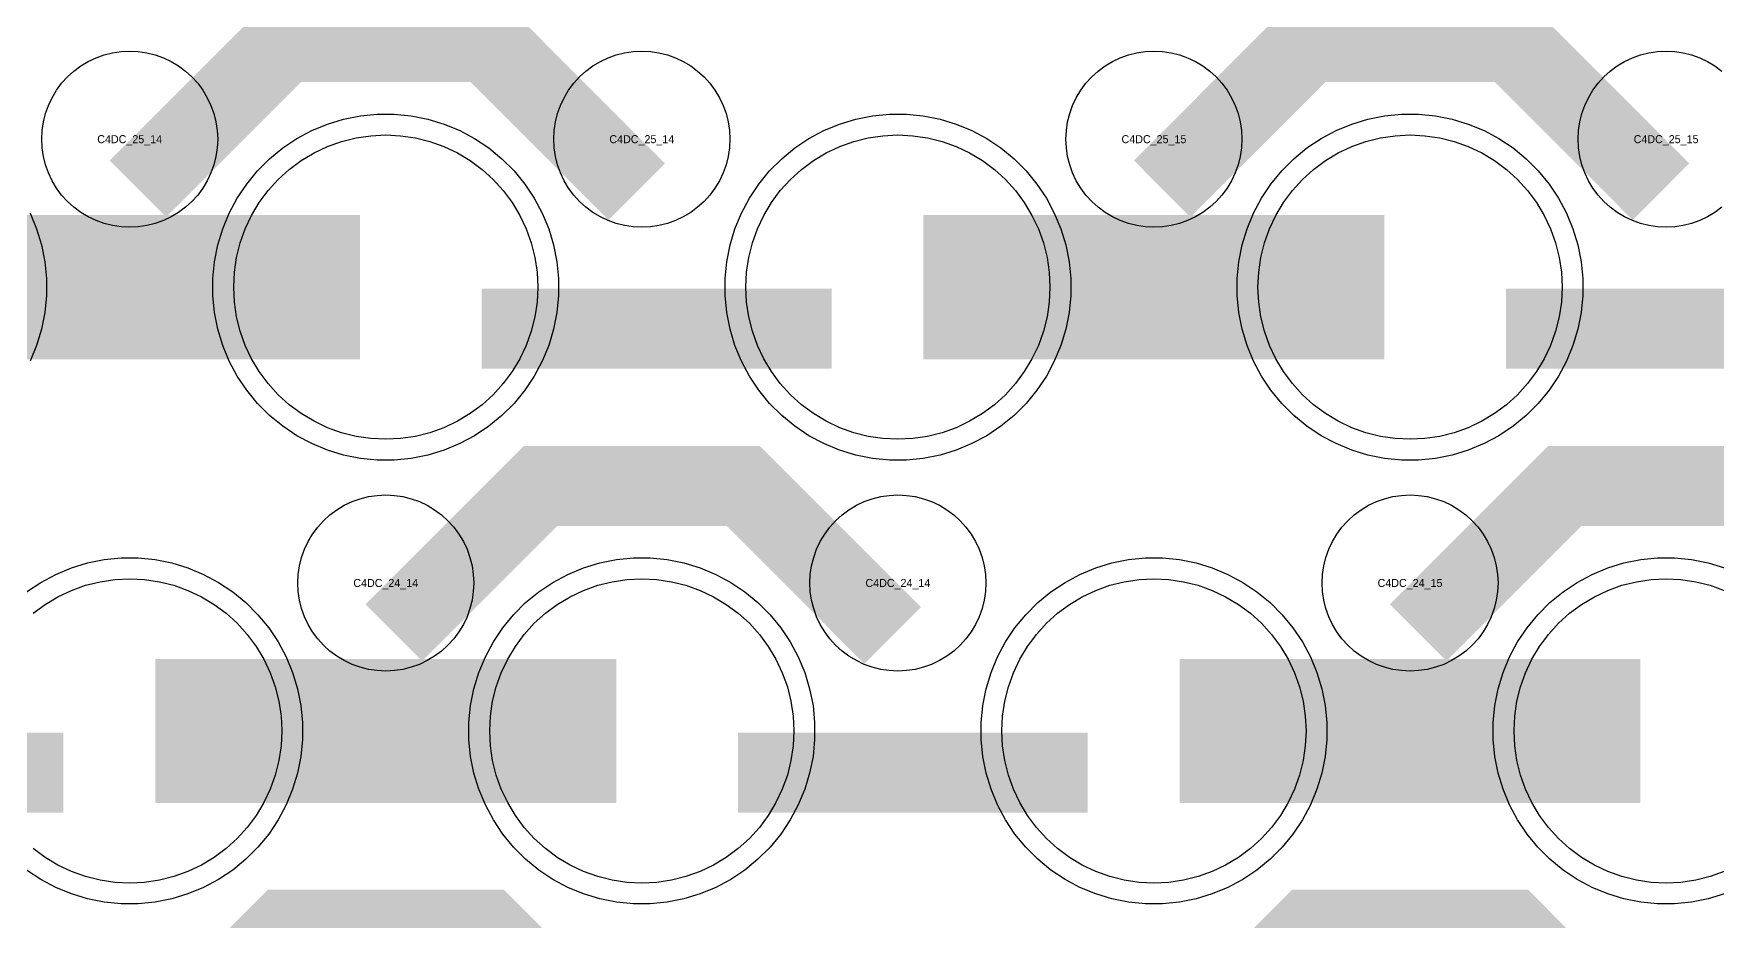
# Model space of a CAD drawing. Extents: x -11880 to 11880, y -14992 to 14992.
# Drawn here: x -7550 to -7024, y -11573 to -11296 of the extents above; entities that cross this region are included whole.
import ezdxf
from ezdxf.enums import TextEntityAlignment as Align

# ---------------------------------------------------------------- set-up
doc = ezdxf.new("R2010")
doc.units = 0
doc.header["$MEASUREMENT"] = 0
for name, color, linetype in [('GDS_775_DT_237', 138, 'CONTINUOUS'), ('RDL1_FS', 34, 'CONTINUOUS'), ('RDL_BS', 160, 'CONTINUOUS')]:
    doc.layers.add(name, color=color, linetype=linetype)

msp = doc.modelspace()

# ---------------------------------------------------------------- linework, layer by layer
at = {"layer": 'RDL1_FS'}
for points in [[(-7440, -11422.969), (-7444.657, -11422.74), (-7449.268, -11422.056), (-7453.791, -11420.924), (-7458.181, -11419.352), (-7462.395, -11417.36), (-7466.395, -11414.962), (-7470.14, -11412.184), (-7473.594, -11409.054), (-7476.724, -11405.6), (-7479.502, -11401.855), (-7481.9, -11397.855), (-7483.892, -11393.641), (-7485.464, -11389.251), (-7486.596, -11384.728), (-7487.28, -11380.117), (-7487.509, -11375.46), (-7487.28, -11370.803), (-7486.596, -11366.192), (-7485.464, -11361.669), (-7483.892, -11357.279), (-7481.9, -11353.065), (-7479.502, -11349.065), (-7476.724, -11345.32), (-7473.594, -11341.866), (-7470.14, -11338.736), (-7466.395, -11335.958), (-7462.395, -11333.56), (-7458.181, -11331.568), (-7453.791, -11329.996), (-7449.268, -11328.864), (-7444.657, -11328.18), (-7440, -11327.951), (-7435.343, -11328.18), (-7430.732, -11328.864), (-7426.209, -11329.996), (-7421.819, -11331.568), (-7417.605, -11333.56), (-7413.605, -11335.958), (-7409.86, -11338.736), (-7406.406, -11341.866), (-7403.276, -11345.32), (-7400.498, -11349.065), (-7398.1, -11353.065), (-7396.108, -11357.279), (-7394.536, -11361.669), (-7393.404, -11366.192), (-7392.72, -11370.803), (-7392.491, -11375.46), (-7392.72, -11380.117), (-7393.404, -11384.728), (-7394.536, -11389.251), (-7396.108, -11393.641), (-7398.1, -11397.855), (-7400.498, -11401.855), (-7403.276, -11405.6), (-7406.406, -11409.054), (-7409.86, -11412.184), (-7413.605, -11414.962), (-7417.605, -11417.36), (-7421.819, -11419.352), (-7426.209, -11420.924), (-7430.732, -11422.056), (-7435.343, -11422.74)], [(-7280, -11422.969), (-7284.657, -11422.74), (-7289.268, -11422.056), (-7293.791, -11420.924), (-7298.181, -11419.352), (-7302.395, -11417.36), (-7306.395, -11414.962), (-7310.14, -11412.184), (-7313.594, -11409.054), (-7316.724, -11405.6), (-7319.502, -11401.855), (-7321.9, -11397.855), (-7323.892, -11393.641), (-7325.464, -11389.251), (-7326.596, -11384.728), (-7327.28, -11380.117), (-7327.509, -11375.46), (-7327.28, -11370.803), (-7326.596, -11366.192), (-7325.464, -11361.669), (-7323.892, -11357.279), (-7321.9, -11353.065), (-7319.502, -11349.065), (-7316.724, -11345.32), (-7313.594, -11341.866), (-7310.14, -11338.736), (-7306.395, -11335.958), (-7302.395, -11333.56), (-7298.181, -11331.568), (-7293.791, -11329.996), (-7289.268, -11328.864), (-7284.657, -11328.18), (-7280, -11327.951), (-7275.343, -11328.18), (-7270.732, -11328.864), (-7266.209, -11329.996), (-7261.819, -11331.568), (-7257.605, -11333.56), (-7253.605, -11335.958), (-7249.86, -11338.736), (-7246.406, -11341.866), (-7243.276, -11345.32), (-7240.498, -11349.065), (-7238.1, -11353.065), (-7236.108, -11357.279), (-7234.536, -11361.669), (-7233.404, -11366.192), (-7232.72, -11370.803), (-7232.491, -11375.46), (-7232.72, -11380.117), (-7233.404, -11384.728), (-7234.536, -11389.251), (-7236.108, -11393.641), (-7238.1, -11397.855), (-7240.498, -11401.855), (-7243.276, -11405.6), (-7246.406, -11409.054), (-7249.86, -11412.184), (-7253.605, -11414.962), (-7257.605, -11417.36), (-7261.819, -11419.352), (-7266.209, -11420.924), (-7270.732, -11422.056), (-7275.343, -11422.74)], [(-7120, -11422.969), (-7124.657, -11422.74), (-7129.268, -11422.056), (-7133.791, -11420.924), (-7138.181, -11419.352), (-7142.395, -11417.36), (-7146.395, -11414.962), (-7150.14, -11412.184), (-7153.594, -11409.054), (-7156.724, -11405.6), (-7159.502, -11401.855), (-7161.9, -11397.855), (-7163.892, -11393.641), (-7165.464, -11389.251), (-7166.596, -11384.728), (-7167.28, -11380.117), (-7167.509, -11375.46), (-7167.28, -11370.803), (-7166.596, -11366.192), (-7165.464, -11361.669), (-7163.892, -11357.279), (-7161.9, -11353.065), (-7159.502, -11349.065), (-7156.724, -11345.32), (-7153.594, -11341.866), (-7150.14, -11338.736), (-7146.395, -11335.958), (-7142.395, -11333.56), (-7138.181, -11331.568), (-7133.791, -11329.996), (-7129.268, -11328.864), (-7124.657, -11328.18), (-7120, -11327.951), (-7115.343, -11328.18), (-7110.732, -11328.864), (-7106.209, -11329.996), (-7101.819, -11331.568), (-7097.605, -11333.56), (-7093.605, -11335.958), (-7089.86, -11338.736), (-7086.406, -11341.866), (-7083.276, -11345.32), (-7080.498, -11349.065), (-7078.1, -11353.065), (-7076.108, -11357.279), (-7074.536, -11361.669), (-7073.404, -11366.192), (-7072.72, -11370.803), (-7072.491, -11375.46), (-7072.72, -11380.117), (-7073.404, -11384.728), (-7074.536, -11389.251), (-7076.108, -11393.641), (-7078.1, -11397.855), (-7080.498, -11401.855), (-7083.276, -11405.6), (-7086.406, -11409.054), (-7089.86, -11412.184), (-7093.605, -11414.962), (-7097.605, -11417.36), (-7101.819, -11419.352), (-7106.209, -11420.924), (-7110.732, -11422.056), (-7115.343, -11422.74)]]:
    msp.add_lwpolyline(points, close=True, dxfattribs=at)
for points in [[(-7591.998, -11375.46, 45, 45, 0), (-7519.998, -11375.46, 45, 45, 0)], [(-7519.998, -11375.46, 45, 45, 0), (-7447.998, -11375.46, 45, 45, 0)], [(-7271.998, -11375.46, 45, 45, 0), (-7199.998, -11375.46, 45, 45, 0)], [(-7199.998, -11375.46, 45, 45, 0), (-7127.998, -11375.46, 45, 45, 0)]]:
    msp.add_lwpolyline(points, format="xyseb", dxfattribs=at)
at = {"layer": 'RDL1_FS', "color": 240, "true_color": 0xed1f24}
for points in [[(-7550.14, -11477.301), (-7546.395, -11474.523), (-7542.395, -11472.125), (-7538.181, -11470.133), (-7533.791, -11468.561), (-7529.268, -11467.429), (-7524.657, -11466.745), (-7520, -11466.516), (-7515.343, -11466.745), (-7510.732, -11467.429), (-7506.209, -11468.561), (-7501.819, -11470.133), (-7497.605, -11472.125), (-7493.605, -11474.523), (-7489.86, -11477.301), (-7486.406, -11480.431), (-7483.276, -11483.885), (-7480.498, -11487.63), (-7478.1, -11491.63), (-7476.108, -11495.844), (-7474.536, -11500.234), (-7473.404, -11504.757), (-7472.72, -11509.368), (-7472.491, -11514.025), (-7472.72, -11518.682), (-7473.404, -11523.293), (-7474.536, -11527.816), (-7476.108, -11532.206), (-7478.1, -11536.42), (-7480.498, -11540.42), (-7483.276, -11544.165), (-7486.406, -11547.619), (-7489.86, -11550.749), (-7493.605, -11553.527), (-7497.605, -11555.925), (-7501.819, -11557.917), (-7506.209, -11559.489), (-7510.732, -11560.621), (-7515.343, -11561.305), (-7520, -11561.534), (-7524.657, -11561.305), (-7529.268, -11560.621), (-7533.791, -11559.489), (-7538.181, -11557.917), (-7542.395, -11555.925), (-7546.395, -11553.527), (-7550.14, -11550.749)], [(-7021.819, -11557.917), (-7026.209, -11559.489), (-7030.732, -11560.621), (-7035.343, -11561.305), (-7040, -11561.534), (-7044.657, -11561.305), (-7049.268, -11560.621), (-7053.791, -11559.489), (-7058.181, -11557.917), (-7062.395, -11555.925), (-7066.395, -11553.527), (-7070.14, -11550.749), (-7073.594, -11547.619), (-7076.724, -11544.165), (-7079.502, -11540.42), (-7081.9, -11536.42), (-7083.892, -11532.206), (-7085.464, -11527.816), (-7086.596, -11523.293), (-7087.28, -11518.682), (-7087.509, -11514.025), (-7087.28, -11509.368), (-7086.596, -11504.757), (-7085.464, -11500.234), (-7083.892, -11495.844), (-7081.9, -11491.63), (-7079.502, -11487.63), (-7076.724, -11483.885), (-7073.594, -11480.431), (-7070.14, -11477.301), (-7066.395, -11474.523), (-7062.395, -11472.125), (-7058.181, -11470.133), (-7053.791, -11468.561), (-7049.268, -11467.429), (-7044.657, -11466.745), (-7040, -11466.516), (-7035.343, -11466.745), (-7030.732, -11467.429), (-7026.209, -11468.561), (-7021.819, -11470.133)]]:
    msp.add_lwpolyline(points, dxfattribs=at)
for points in [[(-7360, -11561.534), (-7364.657, -11561.305), (-7369.268, -11560.621), (-7373.791, -11559.489), (-7378.181, -11557.917), (-7382.395, -11555.925), (-7386.395, -11553.527), (-7390.14, -11550.749), (-7393.594, -11547.619), (-7396.724, -11544.165), (-7399.502, -11540.42), (-7401.9, -11536.42), (-7403.892, -11532.206), (-7405.464, -11527.816), (-7406.596, -11523.293), (-7407.28, -11518.682), (-7407.509, -11514.025), (-7407.28, -11509.368), (-7406.596, -11504.757), (-7405.464, -11500.234), (-7403.892, -11495.844), (-7401.9, -11491.63), (-7399.502, -11487.63), (-7396.724, -11483.885), (-7393.594, -11480.431), (-7390.14, -11477.301), (-7386.395, -11474.523), (-7382.395, -11472.125), (-7378.181, -11470.133), (-7373.791, -11468.561), (-7369.268, -11467.429), (-7364.657, -11466.745), (-7360, -11466.516), (-7355.343, -11466.745), (-7350.732, -11467.429), (-7346.209, -11468.561), (-7341.819, -11470.133), (-7337.605, -11472.125), (-7333.605, -11474.523), (-7329.86, -11477.301), (-7326.406, -11480.431), (-7323.276, -11483.885), (-7320.498, -11487.63), (-7318.1, -11491.63), (-7316.108, -11495.844), (-7314.536, -11500.234), (-7313.404, -11504.757), (-7312.72, -11509.368), (-7312.491, -11514.025), (-7312.72, -11518.682), (-7313.404, -11523.293), (-7314.536, -11527.816), (-7316.108, -11532.206), (-7318.1, -11536.42), (-7320.498, -11540.42), (-7323.276, -11544.165), (-7326.406, -11547.619), (-7329.86, -11550.749), (-7333.605, -11553.527), (-7337.605, -11555.925), (-7341.819, -11557.917), (-7346.209, -11559.489), (-7350.732, -11560.621), (-7355.343, -11561.305)], [(-7200, -11561.534), (-7204.657, -11561.305), (-7209.268, -11560.621), (-7213.791, -11559.489), (-7218.181, -11557.917), (-7222.395, -11555.925), (-7226.395, -11553.527), (-7230.14, -11550.749), (-7233.594, -11547.619), (-7236.724, -11544.165), (-7239.502, -11540.42), (-7241.9, -11536.42), (-7243.892, -11532.206), (-7245.464, -11527.816), (-7246.596, -11523.293), (-7247.28, -11518.682), (-7247.509, -11514.025), (-7247.28, -11509.368), (-7246.596, -11504.757), (-7245.464, -11500.234), (-7243.892, -11495.844), (-7241.9, -11491.63), (-7239.502, -11487.63), (-7236.724, -11483.885), (-7233.594, -11480.431), (-7230.14, -11477.301), (-7226.395, -11474.523), (-7222.395, -11472.125), (-7218.181, -11470.133), (-7213.791, -11468.561), (-7209.268, -11467.429), (-7204.657, -11466.745), (-7200, -11466.516), (-7195.343, -11466.745), (-7190.732, -11467.429), (-7186.209, -11468.561), (-7181.819, -11470.133), (-7177.605, -11472.125), (-7173.605, -11474.523), (-7169.86, -11477.301), (-7166.406, -11480.431), (-7163.276, -11483.885), (-7160.498, -11487.63), (-7158.1, -11491.63), (-7156.108, -11495.844), (-7154.536, -11500.234), (-7153.404, -11504.757), (-7152.72, -11509.368), (-7152.491, -11514.025), (-7152.72, -11518.682), (-7153.404, -11523.293), (-7154.536, -11527.816), (-7156.108, -11532.206), (-7158.1, -11536.42), (-7160.498, -11540.42), (-7163.276, -11544.165), (-7166.406, -11547.619), (-7169.86, -11550.749), (-7173.605, -11553.527), (-7177.605, -11555.925), (-7181.819, -11557.917), (-7186.209, -11559.489), (-7190.732, -11560.621), (-7195.343, -11561.305)]]:
    msp.add_lwpolyline(points, close=True, dxfattribs=at)
for points in [[(-7511.998, -11514.025, 45, 45, 0), (-7439.998, -11514.025, 45, 45, 0)], [(-7439.998, -11514.025, 45, 45, 0), (-7367.998, -11514.025, 45, 45, 0)], [(-7191.998, -11514.025, 45, 45, 0), (-7119.998, -11514.025, 45, 45, 0)], [(-7119.998, -11514.025, 45, 45, 0), (-7047.998, -11514.025, 45, 45, 0)]]:
    msp.add_lwpolyline(points, format="xyseb", dxfattribs=at)
at = {"layer": 'RDL_BS'}
for points in [[(-7517.438, -11344.774, 25, 25, 0), (-7471.623, -11298.959, 25, 25, 0), (-7438.07, -11298.959, 25, 25, 0)], [(-7361.599, -11345.673, 25, 25, 0), (-7408.313, -11298.959, 25, 25, 0), (-7438.071, -11298.959, 25, 25, 0)], [(-7197.438, -11344.774, 25, 25, 0), (-7151.623, -11298.959, 25, 25, 0), (-7118.07, -11298.959, 25, 25, 0)], [(-7041.599, -11345.673, 25, 25, 0), (-7088.313, -11298.959, 25, 25, 0), (-7118.071, -11298.959, 25, 25, 0)], [(-7409.984, -11388.473, 25, 25, 0), (-7300.719, -11388.473, 25, 25, 0)], [(-7089.984, -11388.473, 25, 25, 0), (-6980.719, -11388.473, 25, 25, 0)], [(-7437.438, -11483.339, 25, 25, 0), (-7391.623, -11437.524, 25, 25, 0), (-7358.07, -11437.524, 25, 25, 0)], [(-7281.599, -11484.238, 25, 25, 0), (-7328.313, -11437.524, 25, 25, 0), (-7358.071, -11437.524, 25, 25, 0)], [(-7117.438, -11483.339, 25, 25, 0), (-7071.623, -11437.524, 25, 25, 0), (-7038.07, -11437.524, 25, 25, 0)], [(-6961.599, -11484.238, 25, 25, 0), (-7008.313, -11437.524, 25, 25, 0), (-7038.071, -11437.524, 25, 25, 0)], [(-7517.438, -11621.904, 25, 25, 0), (-7471.623, -11576.089, 25, 25, 0), (-7438.07, -11576.089, 25, 25, 0)], [(-7361.599, -11622.803, 25, 25, 0), (-7408.313, -11576.089, 25, 25, 0), (-7438.071, -11576.089, 25, 25, 0)], [(-7197.438, -11621.904, 25, 25, 0), (-7151.623, -11576.089, 25, 25, 0), (-7118.07, -11576.089, 25, 25, 0)], [(-7041.599, -11622.803, 25, 25, 0), (-7088.313, -11576.089, 25, 25, 0), (-7118.071, -11576.089, 25, 25, 0)]]:
    msp.add_lwpolyline(points, format="xyseb", dxfattribs=at)
for points in [[(-7520, -11356.766), (-7522.693, -11356.634), (-7525.365, -11356.238), (-7527.984, -11355.581), (-7530.519, -11354.674), (-7532.956, -11353.522), (-7535.28, -11352.129), (-7537.443, -11350.526), (-7539.442, -11348.714), (-7541.254, -11346.715), (-7542.857, -11344.552), (-7544.25, -11342.228), (-7545.402, -11339.791), (-7546.309, -11337.256), (-7546.966, -11334.637), (-7547.362, -11331.965), (-7547.494, -11329.272), (-7547.362, -11326.579), (-7546.966, -11323.907), (-7546.309, -11321.288), (-7545.402, -11318.753), (-7544.25, -11316.316), (-7542.857, -11313.992), (-7541.254, -11311.829), (-7539.442, -11309.83), (-7537.443, -11308.018), (-7535.28, -11306.415), (-7532.956, -11305.022), (-7530.519, -11303.87), (-7527.984, -11302.963), (-7525.365, -11302.306), (-7522.693, -11301.91), (-7520, -11301.778), (-7517.307, -11301.91), (-7514.635, -11302.306), (-7512.016, -11302.963), (-7509.481, -11303.87), (-7507.044, -11305.022), (-7504.72, -11306.415), (-7502.557, -11308.018), (-7500.558, -11309.83), (-7498.746, -11311.829), (-7497.143, -11313.992), (-7495.75, -11316.316), (-7494.598, -11318.753), (-7493.691, -11321.288), (-7493.034, -11323.907), (-7492.638, -11326.579), (-7492.506, -11329.272), (-7492.638, -11331.965), (-7493.034, -11334.637), (-7493.691, -11337.256), (-7494.598, -11339.791), (-7495.75, -11342.228), (-7497.143, -11344.552), (-7498.746, -11346.715), (-7500.558, -11348.714), (-7502.557, -11350.526), (-7504.72, -11352.129), (-7507.044, -11353.522), (-7509.481, -11354.674), (-7512.016, -11355.581), (-7514.635, -11356.238), (-7517.307, -11356.634)], [(-7360, -11356.766), (-7362.693, -11356.634), (-7365.365, -11356.238), (-7367.984, -11355.581), (-7370.519, -11354.674), (-7372.956, -11353.522), (-7375.28, -11352.129), (-7377.443, -11350.526), (-7379.442, -11348.714), (-7381.254, -11346.715), (-7382.857, -11344.552), (-7384.25, -11342.228), (-7385.402, -11339.791), (-7386.309, -11337.256), (-7386.966, -11334.637), (-7387.362, -11331.965), (-7387.494, -11329.272), (-7387.362, -11326.579), (-7386.966, -11323.907), (-7386.309, -11321.288), (-7385.402, -11318.753), (-7384.25, -11316.316), (-7382.857, -11313.992), (-7381.254, -11311.829), (-7379.442, -11309.83), (-7377.443, -11308.018), (-7375.28, -11306.415), (-7372.956, -11305.022), (-7370.519, -11303.87), (-7367.984, -11302.963), (-7365.365, -11302.306), (-7362.693, -11301.91), (-7360, -11301.778), (-7357.307, -11301.91), (-7354.635, -11302.306), (-7352.016, -11302.963), (-7349.481, -11303.87), (-7347.044, -11305.022), (-7344.72, -11306.415), (-7342.557, -11308.018), (-7340.558, -11309.83), (-7338.746, -11311.829), (-7337.143, -11313.992), (-7335.75, -11316.316), (-7334.598, -11318.753), (-7333.691, -11321.288), (-7333.034, -11323.907), (-7332.638, -11326.579), (-7332.506, -11329.272), (-7332.638, -11331.965), (-7333.034, -11334.637), (-7333.691, -11337.256), (-7334.598, -11339.791), (-7335.75, -11342.228), (-7337.143, -11344.552), (-7338.746, -11346.715), (-7340.558, -11348.714), (-7342.557, -11350.526), (-7344.72, -11352.129), (-7347.044, -11353.522), (-7349.481, -11354.674), (-7352.016, -11355.581), (-7354.635, -11356.238), (-7357.307, -11356.634)], [(-7200, -11356.766), (-7202.693, -11356.634), (-7205.365, -11356.238), (-7207.984, -11355.581), (-7210.519, -11354.674), (-7212.956, -11353.522), (-7215.28, -11352.129), (-7217.443, -11350.526), (-7219.442, -11348.714), (-7221.254, -11346.715), (-7222.857, -11344.552), (-7224.25, -11342.228), (-7225.402, -11339.791), (-7226.309, -11337.256), (-7226.966, -11334.637), (-7227.362, -11331.965), (-7227.494, -11329.272), (-7227.362, -11326.579), (-7226.966, -11323.907), (-7226.309, -11321.288), (-7225.402, -11318.753), (-7224.25, -11316.316), (-7222.857, -11313.992), (-7221.254, -11311.829), (-7219.442, -11309.83), (-7217.443, -11308.018), (-7215.28, -11306.415), (-7212.956, -11305.022), (-7210.519, -11303.87), (-7207.984, -11302.963), (-7205.365, -11302.306), (-7202.693, -11301.91), (-7200, -11301.778), (-7197.307, -11301.91), (-7194.635, -11302.306), (-7192.016, -11302.963), (-7189.481, -11303.87), (-7187.044, -11305.022), (-7184.72, -11306.415), (-7182.557, -11308.018), (-7180.558, -11309.83), (-7178.746, -11311.829), (-7177.143, -11313.992), (-7175.75, -11316.316), (-7174.598, -11318.753), (-7173.691, -11321.288), (-7173.034, -11323.907), (-7172.638, -11326.579), (-7172.506, -11329.272), (-7172.638, -11331.965), (-7173.034, -11334.637), (-7173.691, -11337.256), (-7174.598, -11339.791), (-7175.75, -11342.228), (-7177.143, -11344.552), (-7178.746, -11346.715), (-7180.558, -11348.714), (-7182.557, -11350.526), (-7184.72, -11352.129), (-7187.044, -11353.522), (-7189.481, -11354.674), (-7192.016, -11355.581), (-7194.635, -11356.238), (-7197.307, -11356.634)], [(-7442.644, -11429.46), (-7447.938, -11428.943), (-7453.165, -11427.897), (-7458.205, -11426.366), (-7463.115, -11424.335), (-7467.777, -11421.843), (-7472.191, -11418.896), (-7476.292, -11415.534), (-7480.074, -11411.752), (-7483.436, -11407.651), (-7486.383, -11403.237), (-7488.875, -11398.575), (-7490.906, -11393.665), (-7492.437, -11388.625), (-7493.483, -11383.398), (-7494, -11378.104), (-7494, -11372.816), (-7493.483, -11367.522), (-7492.437, -11362.295), (-7490.906, -11357.255), (-7488.875, -11352.345), (-7486.383, -11347.683), (-7483.436, -11343.269), (-7480.074, -11339.168), (-7476.292, -11335.386), (-7472.191, -11332.024), (-7467.777, -11329.077), (-7463.115, -11326.585), (-7458.205, -11324.554), (-7453.165, -11323.023), (-7447.938, -11321.977), (-7442.644, -11321.46), (-7437.356, -11321.46), (-7432.062, -11321.977), (-7426.835, -11323.023), (-7421.795, -11324.554), (-7416.885, -11326.585), (-7412.223, -11329.077), (-7407.809, -11332.024), (-7403.708, -11335.386), (-7399.926, -11339.168), (-7396.564, -11343.269), (-7393.617, -11347.683), (-7391.125, -11352.345), (-7389.094, -11357.255), (-7387.563, -11362.295), (-7386.517, -11367.522), (-7386, -11372.816), (-7386, -11378.104), (-7386.517, -11383.398), (-7387.563, -11388.625), (-7389.094, -11393.665), (-7391.125, -11398.575), (-7393.617, -11403.237), (-7396.564, -11407.651), (-7399.926, -11411.752), (-7403.708, -11415.534), (-7407.809, -11418.896), (-7412.223, -11421.843), (-7416.885, -11424.335), (-7421.795, -11426.366), (-7426.835, -11427.897), (-7432.062, -11428.943), (-7437.356, -11429.46)], [(-7282.644, -11429.46), (-7287.938, -11428.943), (-7293.165, -11427.897), (-7298.205, -11426.366), (-7303.115, -11424.335), (-7307.777, -11421.843), (-7312.191, -11418.896), (-7316.292, -11415.534), (-7320.074, -11411.752), (-7323.436, -11407.651), (-7326.383, -11403.237), (-7328.875, -11398.575), (-7330.906, -11393.665), (-7332.437, -11388.625), (-7333.483, -11383.398), (-7334, -11378.104), (-7334, -11372.816), (-7333.483, -11367.522), (-7332.437, -11362.295), (-7330.906, -11357.255), (-7328.875, -11352.345), (-7326.383, -11347.683), (-7323.436, -11343.269), (-7320.074, -11339.168), (-7316.292, -11335.386), (-7312.191, -11332.024), (-7307.777, -11329.077), (-7303.115, -11326.585), (-7298.205, -11324.554), (-7293.165, -11323.023), (-7287.938, -11321.977), (-7282.644, -11321.46), (-7277.356, -11321.46), (-7272.062, -11321.977), (-7266.835, -11323.023), (-7261.795, -11324.554), (-7256.885, -11326.585), (-7252.223, -11329.077), (-7247.809, -11332.024), (-7243.708, -11335.386), (-7239.926, -11339.168), (-7236.564, -11343.269), (-7233.617, -11347.683), (-7231.125, -11352.345), (-7229.094, -11357.255), (-7227.563, -11362.295), (-7226.517, -11367.522), (-7226, -11372.816), (-7226, -11378.104), (-7226.517, -11383.398), (-7227.563, -11388.625), (-7229.094, -11393.665), (-7231.125, -11398.575), (-7233.617, -11403.237), (-7236.564, -11407.651), (-7239.926, -11411.752), (-7243.708, -11415.534), (-7247.809, -11418.896), (-7252.223, -11421.843), (-7256.885, -11424.335), (-7261.795, -11426.366), (-7266.835, -11427.897), (-7272.062, -11428.943), (-7277.356, -11429.46)], [(-7122.644, -11429.46), (-7127.938, -11428.943), (-7133.165, -11427.897), (-7138.205, -11426.366), (-7143.115, -11424.335), (-7147.777, -11421.843), (-7152.191, -11418.896), (-7156.292, -11415.534), (-7160.074, -11411.752), (-7163.436, -11407.651), (-7166.383, -11403.237), (-7168.875, -11398.575), (-7170.906, -11393.665), (-7172.437, -11388.625), (-7173.483, -11383.398), (-7174, -11378.104), (-7174, -11372.816), (-7173.483, -11367.522), (-7172.437, -11362.295), (-7170.906, -11357.255), (-7168.875, -11352.345), (-7166.383, -11347.683), (-7163.436, -11343.269), (-7160.074, -11339.168), (-7156.292, -11335.386), (-7152.191, -11332.024), (-7147.777, -11329.077), (-7143.115, -11326.585), (-7138.205, -11324.554), (-7133.165, -11323.023), (-7127.938, -11321.977), (-7122.644, -11321.46), (-7117.356, -11321.46), (-7112.062, -11321.977), (-7106.835, -11323.023), (-7101.795, -11324.554), (-7096.885, -11326.585), (-7092.223, -11329.077), (-7087.809, -11332.024), (-7083.708, -11335.386), (-7079.926, -11339.168), (-7076.564, -11343.269), (-7073.617, -11347.683), (-7071.125, -11352.345), (-7069.094, -11357.255), (-7067.563, -11362.295), (-7066.517, -11367.522), (-7066, -11372.816), (-7066, -11378.104), (-7066.517, -11383.398), (-7067.563, -11388.625), (-7069.094, -11393.665), (-7071.125, -11398.575), (-7073.617, -11403.237), (-7076.564, -11407.651), (-7079.926, -11411.752), (-7083.708, -11415.534), (-7087.809, -11418.896), (-7092.223, -11421.843), (-7096.885, -11424.335), (-7101.795, -11426.366), (-7106.835, -11427.897), (-7112.062, -11428.943), (-7117.356, -11429.46)], [(-7440, -11495.331), (-7442.693, -11495.199), (-7445.365, -11494.803), (-7447.984, -11494.146), (-7450.519, -11493.239), (-7452.956, -11492.087), (-7455.28, -11490.694), (-7457.443, -11489.091), (-7459.442, -11487.279), (-7461.254, -11485.28), (-7462.857, -11483.117), (-7464.25, -11480.793), (-7465.402, -11478.356), (-7466.309, -11475.821), (-7466.966, -11473.202), (-7467.362, -11470.53), (-7467.494, -11467.837), (-7467.362, -11465.144), (-7466.966, -11462.472), (-7466.309, -11459.853), (-7465.402, -11457.318), (-7464.25, -11454.881), (-7462.857, -11452.557), (-7461.254, -11450.394), (-7459.442, -11448.395), (-7457.443, -11446.583), (-7455.28, -11444.98), (-7452.956, -11443.587), (-7450.519, -11442.435), (-7447.984, -11441.528), (-7445.365, -11440.871), (-7442.693, -11440.475), (-7440, -11440.343), (-7437.307, -11440.475), (-7434.635, -11440.871), (-7432.016, -11441.528), (-7429.481, -11442.435), (-7427.044, -11443.587), (-7424.72, -11444.98), (-7422.557, -11446.583), (-7420.558, -11448.395), (-7418.746, -11450.394), (-7417.143, -11452.557), (-7415.75, -11454.881), (-7414.598, -11457.318), (-7413.691, -11459.853), (-7413.034, -11462.472), (-7412.638, -11465.144), (-7412.506, -11467.837), (-7412.638, -11470.53), (-7413.034, -11473.202), (-7413.691, -11475.821), (-7414.598, -11478.356), (-7415.75, -11480.793), (-7417.143, -11483.117), (-7418.746, -11485.28), (-7420.558, -11487.279), (-7422.557, -11489.091), (-7424.72, -11490.694), (-7427.044, -11492.087), (-7429.481, -11493.239), (-7432.016, -11494.146), (-7434.635, -11494.803), (-7437.307, -11495.199)], [(-7280, -11495.331), (-7282.693, -11495.199), (-7285.365, -11494.803), (-7287.984, -11494.146), (-7290.519, -11493.239), (-7292.956, -11492.087), (-7295.28, -11490.694), (-7297.443, -11489.091), (-7299.442, -11487.279), (-7301.254, -11485.28), (-7302.857, -11483.117), (-7304.25, -11480.793), (-7305.402, -11478.356), (-7306.309, -11475.821), (-7306.966, -11473.202), (-7307.362, -11470.53), (-7307.494, -11467.837), (-7307.362, -11465.144), (-7306.966, -11462.472), (-7306.309, -11459.853), (-7305.402, -11457.318), (-7304.25, -11454.881), (-7302.857, -11452.557), (-7301.254, -11450.394), (-7299.442, -11448.395), (-7297.443, -11446.583), (-7295.28, -11444.98), (-7292.956, -11443.587), (-7290.519, -11442.435), (-7287.984, -11441.528), (-7285.365, -11440.871), (-7282.693, -11440.475), (-7280, -11440.343), (-7277.307, -11440.475), (-7274.635, -11440.871), (-7272.016, -11441.528), (-7269.481, -11442.435), (-7267.044, -11443.587), (-7264.72, -11444.98), (-7262.557, -11446.583), (-7260.558, -11448.395), (-7258.746, -11450.394), (-7257.143, -11452.557), (-7255.75, -11454.881), (-7254.598, -11457.318), (-7253.691, -11459.853), (-7253.034, -11462.472), (-7252.638, -11465.144), (-7252.506, -11467.837), (-7252.638, -11470.53), (-7253.034, -11473.202), (-7253.691, -11475.821), (-7254.598, -11478.356), (-7255.75, -11480.793), (-7257.143, -11483.117), (-7258.746, -11485.28), (-7260.558, -11487.279), (-7262.557, -11489.091), (-7264.72, -11490.694), (-7267.044, -11492.087), (-7269.481, -11493.239), (-7272.016, -11494.146), (-7274.635, -11494.803), (-7277.307, -11495.199)], [(-7120, -11495.331), (-7122.693, -11495.199), (-7125.365, -11494.803), (-7127.984, -11494.146), (-7130.519, -11493.239), (-7132.956, -11492.087), (-7135.28, -11490.694), (-7137.443, -11489.091), (-7139.442, -11487.279), (-7141.254, -11485.28), (-7142.857, -11483.117), (-7144.25, -11480.793), (-7145.402, -11478.356), (-7146.309, -11475.821), (-7146.966, -11473.202), (-7147.362, -11470.53), (-7147.494, -11467.837), (-7147.362, -11465.144), (-7146.966, -11462.472), (-7146.309, -11459.853), (-7145.402, -11457.318), (-7144.25, -11454.881), (-7142.857, -11452.557), (-7141.254, -11450.394), (-7139.442, -11448.395), (-7137.443, -11446.583), (-7135.28, -11444.98), (-7132.956, -11443.587), (-7130.519, -11442.435), (-7127.984, -11441.528), (-7125.365, -11440.871), (-7122.693, -11440.475), (-7120, -11440.343), (-7117.307, -11440.475), (-7114.635, -11440.871), (-7112.016, -11441.528), (-7109.481, -11442.435), (-7107.044, -11443.587), (-7104.72, -11444.98), (-7102.557, -11446.583), (-7100.558, -11448.395), (-7098.746, -11450.394), (-7097.143, -11452.557), (-7095.75, -11454.881), (-7094.598, -11457.318), (-7093.691, -11459.853), (-7093.034, -11462.472), (-7092.638, -11465.144), (-7092.506, -11467.837), (-7092.638, -11470.53), (-7093.034, -11473.202), (-7093.691, -11475.821), (-7094.598, -11478.356), (-7095.75, -11480.793), (-7097.143, -11483.117), (-7098.746, -11485.28), (-7100.558, -11487.279), (-7102.557, -11489.091), (-7104.72, -11490.694), (-7107.044, -11492.087), (-7109.481, -11493.239), (-7112.016, -11494.146), (-7114.635, -11494.803), (-7117.307, -11495.199)]]:
    msp.add_lwpolyline(points, close=True, dxfattribs=at)
for points in [[(-7022.557, -11350.526), (-7024.72, -11352.129), (-7027.044, -11353.522), (-7029.481, -11354.674), (-7032.016, -11355.581), (-7034.635, -11356.238), (-7037.307, -11356.634), (-7040, -11356.766), (-7042.693, -11356.634), (-7045.365, -11356.238), (-7047.984, -11355.581), (-7050.519, -11354.674), (-7052.956, -11353.522), (-7055.28, -11352.129), (-7057.443, -11350.526), (-7059.442, -11348.714), (-7061.254, -11346.715), (-7062.857, -11344.552), (-7064.25, -11342.228), (-7065.402, -11339.791), (-7066.309, -11337.256), (-7066.966, -11334.637), (-7067.362, -11331.965), (-7067.494, -11329.272), (-7067.362, -11326.579), (-7066.966, -11323.907), (-7066.309, -11321.288), (-7065.402, -11318.753), (-7064.25, -11316.316), (-7062.857, -11313.992), (-7061.254, -11311.829), (-7059.442, -11309.83), (-7057.443, -11308.018), (-7055.28, -11306.415), (-7052.956, -11305.022), (-7050.519, -11303.87), (-7047.984, -11302.963), (-7045.365, -11302.306), (-7042.693, -11301.91), (-7040, -11301.778), (-7037.307, -11301.91), (-7034.635, -11302.306), (-7032.016, -11302.963), (-7029.481, -11303.87), (-7027.044, -11305.022), (-7024.72, -11306.415), (-7022.557, -11308.018)], [(-7551.125, -11352.345), (-7549.094, -11357.255), (-7547.563, -11362.295), (-7546.517, -11367.522), (-7546, -11372.816), (-7546, -11378.104), (-7546.517, -11383.398), (-7547.563, -11388.625), (-7549.094, -11393.665), (-7551.125, -11398.575)]]:
    msp.add_lwpolyline(points, dxfattribs=at)
at = {"layer": 'RDL_BS', "color": 240, "true_color": 0xed1f24}
for points in [[(-7552.191, -11470.589), (-7547.777, -11467.642), (-7543.115, -11465.15), (-7538.205, -11463.119), (-7533.165, -11461.588), (-7527.938, -11460.542), (-7522.644, -11460.025), (-7517.356, -11460.025), (-7512.062, -11460.542), (-7506.835, -11461.588), (-7501.795, -11463.119), (-7496.885, -11465.15), (-7492.223, -11467.642), (-7487.809, -11470.589), (-7483.708, -11473.951), (-7479.926, -11477.733), (-7476.564, -11481.834), (-7473.617, -11486.248), (-7471.125, -11490.91), (-7469.094, -11495.82), (-7467.563, -11500.86), (-7466.517, -11506.087), (-7466, -11511.381), (-7466, -11516.669), (-7466.517, -11521.963), (-7467.563, -11527.19), (-7469.094, -11532.23), (-7471.125, -11537.14), (-7473.617, -11541.802), (-7476.564, -11546.216), (-7479.926, -11550.317), (-7483.708, -11554.099), (-7487.809, -11557.461), (-7492.223, -11560.408), (-7496.885, -11562.9), (-7501.795, -11564.931), (-7506.835, -11566.462), (-7512.062, -11567.508), (-7517.356, -11568.025), (-7522.644, -11568.025), (-7527.938, -11567.508), (-7533.165, -11566.462), (-7538.205, -11564.931), (-7543.115, -11562.9), (-7547.777, -11560.408), (-7552.191, -11557.461)], [(-7021.795, -11564.931), (-7026.835, -11566.462), (-7032.062, -11567.508), (-7037.356, -11568.025), (-7042.644, -11568.025), (-7047.938, -11567.508), (-7053.165, -11566.462), (-7058.205, -11564.931), (-7063.115, -11562.9), (-7067.777, -11560.408), (-7072.191, -11557.461), (-7076.292, -11554.099), (-7080.074, -11550.317), (-7083.436, -11546.216), (-7086.383, -11541.802), (-7088.875, -11537.14), (-7090.906, -11532.23), (-7092.437, -11527.19), (-7093.483, -11521.963), (-7094, -11516.669), (-7094, -11511.381), (-7093.483, -11506.087), (-7092.437, -11500.86), (-7090.906, -11495.82), (-7088.875, -11490.91), (-7086.383, -11486.248), (-7083.436, -11481.834), (-7080.074, -11477.733), (-7076.292, -11473.951), (-7072.191, -11470.589), (-7067.777, -11467.642), (-7063.115, -11465.15), (-7058.205, -11463.119), (-7053.165, -11461.588), (-7047.938, -11460.542), (-7042.644, -11460.025), (-7037.356, -11460.025), (-7032.062, -11460.542), (-7026.835, -11461.588), (-7021.795, -11463.119)]]:
    msp.add_lwpolyline(points, dxfattribs=at)
for points in [[(-7362.644, -11568.025), (-7367.938, -11567.508), (-7373.165, -11566.462), (-7378.205, -11564.931), (-7383.115, -11562.9), (-7387.777, -11560.408), (-7392.191, -11557.461), (-7396.292, -11554.099), (-7400.074, -11550.317), (-7403.436, -11546.216), (-7406.383, -11541.802), (-7408.875, -11537.14), (-7410.906, -11532.23), (-7412.437, -11527.19), (-7413.483, -11521.963), (-7414, -11516.669), (-7414, -11511.381), (-7413.483, -11506.087), (-7412.437, -11500.86), (-7410.906, -11495.82), (-7408.875, -11490.91), (-7406.383, -11486.248), (-7403.436, -11481.834), (-7400.074, -11477.733), (-7396.292, -11473.951), (-7392.191, -11470.589), (-7387.777, -11467.642), (-7383.115, -11465.15), (-7378.205, -11463.119), (-7373.165, -11461.588), (-7367.938, -11460.542), (-7362.644, -11460.025), (-7357.356, -11460.025), (-7352.062, -11460.542), (-7346.835, -11461.588), (-7341.795, -11463.119), (-7336.885, -11465.15), (-7332.223, -11467.642), (-7327.809, -11470.589), (-7323.708, -11473.951), (-7319.926, -11477.733), (-7316.564, -11481.834), (-7313.617, -11486.248), (-7311.125, -11490.91), (-7309.094, -11495.82), (-7307.563, -11500.86), (-7306.517, -11506.087), (-7306, -11511.381), (-7306, -11516.669), (-7306.517, -11521.963), (-7307.563, -11527.19), (-7309.094, -11532.23), (-7311.125, -11537.14), (-7313.617, -11541.802), (-7316.564, -11546.216), (-7319.926, -11550.317), (-7323.708, -11554.099), (-7327.809, -11557.461), (-7332.223, -11560.408), (-7336.885, -11562.9), (-7341.795, -11564.931), (-7346.835, -11566.462), (-7352.062, -11567.508), (-7357.356, -11568.025)], [(-7202.644, -11568.025), (-7207.938, -11567.508), (-7213.165, -11566.462), (-7218.205, -11564.931), (-7223.115, -11562.9), (-7227.777, -11560.408), (-7232.191, -11557.461), (-7236.292, -11554.099), (-7240.074, -11550.317), (-7243.436, -11546.216), (-7246.383, -11541.802), (-7248.875, -11537.14), (-7250.906, -11532.23), (-7252.437, -11527.19), (-7253.483, -11521.963), (-7254, -11516.669), (-7254, -11511.381), (-7253.483, -11506.087), (-7252.437, -11500.86), (-7250.906, -11495.82), (-7248.875, -11490.91), (-7246.383, -11486.248), (-7243.436, -11481.834), (-7240.074, -11477.733), (-7236.292, -11473.951), (-7232.191, -11470.589), (-7227.777, -11467.642), (-7223.115, -11465.15), (-7218.205, -11463.119), (-7213.165, -11461.588), (-7207.938, -11460.542), (-7202.644, -11460.025), (-7197.356, -11460.025), (-7192.062, -11460.542), (-7186.835, -11461.588), (-7181.795, -11463.119), (-7176.885, -11465.15), (-7172.223, -11467.642), (-7167.809, -11470.589), (-7163.708, -11473.951), (-7159.926, -11477.733), (-7156.564, -11481.834), (-7153.617, -11486.248), (-7151.125, -11490.91), (-7149.094, -11495.82), (-7147.563, -11500.86), (-7146.517, -11506.087), (-7146, -11511.381), (-7146, -11516.669), (-7146.517, -11521.963), (-7147.563, -11527.19), (-7149.094, -11532.23), (-7151.125, -11537.14), (-7153.617, -11541.802), (-7156.564, -11546.216), (-7159.926, -11550.317), (-7163.708, -11554.099), (-7167.809, -11557.461), (-7172.223, -11560.408), (-7176.885, -11562.9), (-7181.795, -11564.931), (-7186.835, -11566.462), (-7192.062, -11567.508), (-7197.356, -11568.025)]]:
    msp.add_lwpolyline(points, close=True, dxfattribs=at)
for points in [[(-7649.984, -11527.038, 25, 25, 0), (-7540.719, -11527.038, 25, 25, 0)], [(-7329.984, -11527.038, 25, 25, 0), (-7220.719, -11527.038, 25, 25, 0)]]:
    msp.add_lwpolyline(points, format="xyseb", dxfattribs=at)

# ---------------------------------------------------------------- texts
at = {"layer": 'GDS_775_DT_237'}
for s, p in [('C4DC_25_14', (-7520, -11329.272)), ('C4DC_25_14', (-7520, -11329.272)), ('C4DC_25_14', (-7360, -11329.272)), ('C4DC_25_14', (-7360, -11329.272)), ('C4DC_25_15', (-7200, -11329.272)), ('C4DC_25_15', (-7200, -11329.272)), ('C4DC_25_15', (-7040, -11329.272)), ('C4DC_25_15', (-7040, -11329.272)), ('C4DC_24_14', (-7440, -11467.837)), ('C4DC_24_14', (-7440, -11467.837)), ('C4DC_24_14', (-7280, -11467.837)), ('C4DC_24_14', (-7280, -11467.837)), ('C4DC_24_15', (-7120, -11467.837)), ('C4DC_24_15', (-7120, -11467.837))]:
    msp.add_text(s, height=2.5, dxfattribs=at).set_placement(p, align=Align.MIDDLE_CENTER)

doc.saveas('drawing.dxf')
